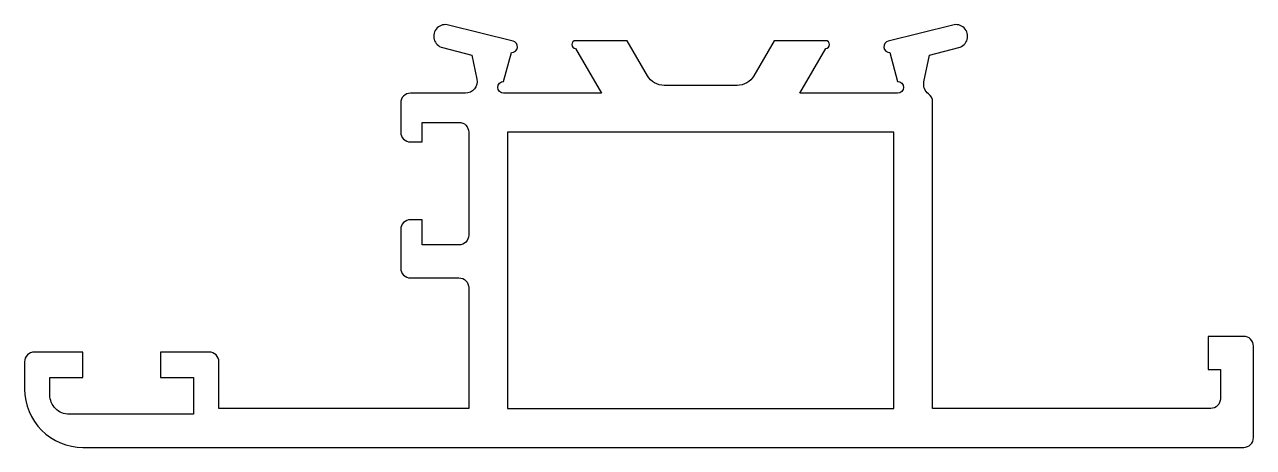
# Model space of a CAD drawing. Extents: x 119.6 to 182.9, y 207.8 to 229.5.
import ezdxf

# ---------------------------------------------------------------- set-up
doc = ezdxf.new("R2010")
doc.units = 0
doc.header["$LTSCALE"] = 15
doc.layers.add('ERCAN', color=220, linetype='CONTINUOUS')

msp = doc.modelspace()

# ---------------------------------------------------------------- linework, layer by layer
at = {"layer": 'ERCAN', "color": 0}
msp.add_lwpolyline([(159.551, 226.009), (160.879, 228.309, 1), (160.879, 228.709), (158.223, 228.709), (157.184, 226.909, -0.267949), (156.318, 226.409), (152.57, 226.409, -0.267949), (151.704, 226.909), (150.664, 228.709), (148.009, 228.709, 1), (148.009, 228.309), (149.336, 226.009), (144.303, 226.009, -1), (144.303, 226.609), (144.709, 228.099, 0.888706), (144.785, 228.69), (141.47, 229.511, 1.019099), (141.158, 228.353), (142.668, 227.956), (142.922, 226.73, -0.475398), (142.335, 226.009), (139.503, 226.009, 0.414214), (139.003, 225.509), (139.003, 224.003, 0.414214), (139.503, 223.503), (140.103, 223.503), (140.103, 224.509), (142.003, 224.509, -0.414214), (142.503, 224.009), (142.503, 218.709, -0.414214), (142.003, 218.209), (140.103, 218.209), (140.103, 219.503), (139.503, 219.503, 0.414214), (139.003, 219.003), (139.003, 217.013, 0.414214), (139.503, 216.513), (142.003, 216.513, -0.414214), (142.503, 216.013), (142.503, 209.799), (129.644, 209.799), (129.644, 212.199, 0.414214), (129.144, 212.699), (126.644, 212.699), (126.644, 211.399), (128.344, 211.399), (128.344, 209.499), (121.944, 209.499, -0.414214), (120.944, 210.499), (120.944, 211.399), (122.644, 211.399), (122.644, 212.699), (120.144, 212.699, 0.414214), (119.644, 212.199), (119.644, 210.799, 0.414214), (122.644, 207.799), (182.396, 207.799, 0.414214), (182.896, 208.299), (182.896, 213.008, 0.414214), (182.396, 213.508), (180.564, 213.508), (180.564, 211.808), (181.196, 211.808), (181.196, 210.299, -0.414214), (180.696, 209.799), (166.384, 209.799), (166.384, 225.567, 0.24252), (166.174, 225.974, -0.297324), (165.935, 226.585), (166.219, 227.956), (167.729, 228.353, 1.019099), (167.417, 229.511), (164.102, 228.69, 0.888706), (164.178, 228.099), (164.584, 226.609, -1), (164.584, 226.009)], format="xyb", close=True, dxfattribs=at)
msp.add_lwpolyline([(164.384, 209.799), (164.384, 224.009), (144.503, 224.009), (144.503, 209.799)], close=True, dxfattribs=at)

doc.saveas('drawing.dxf')
